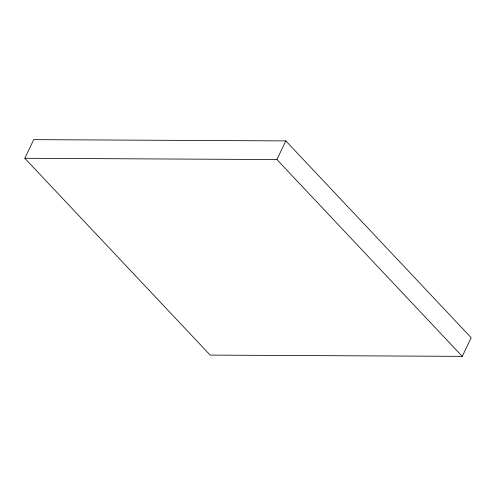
<?xml version="1.0" encoding="UTF-8"?>
<svg xmlns="http://www.w3.org/2000/svg" width="496" height="496" viewBox="0 0 496 496"><rect width="100%" height="100%" fill="white"/><g stroke="black" fill="none" stroke-linecap="round" stroke-linejoin="round"><path stroke-width="0.74" d="M24.8 158.286L33.734 139.643L285.826 140.907L471.2 337.714L462.266 356.357L210.174 355.093L24.8 158.286L276.892 159.551L462.266 356.357M276.892 159.551L285.826 140.907"/></g></svg>
